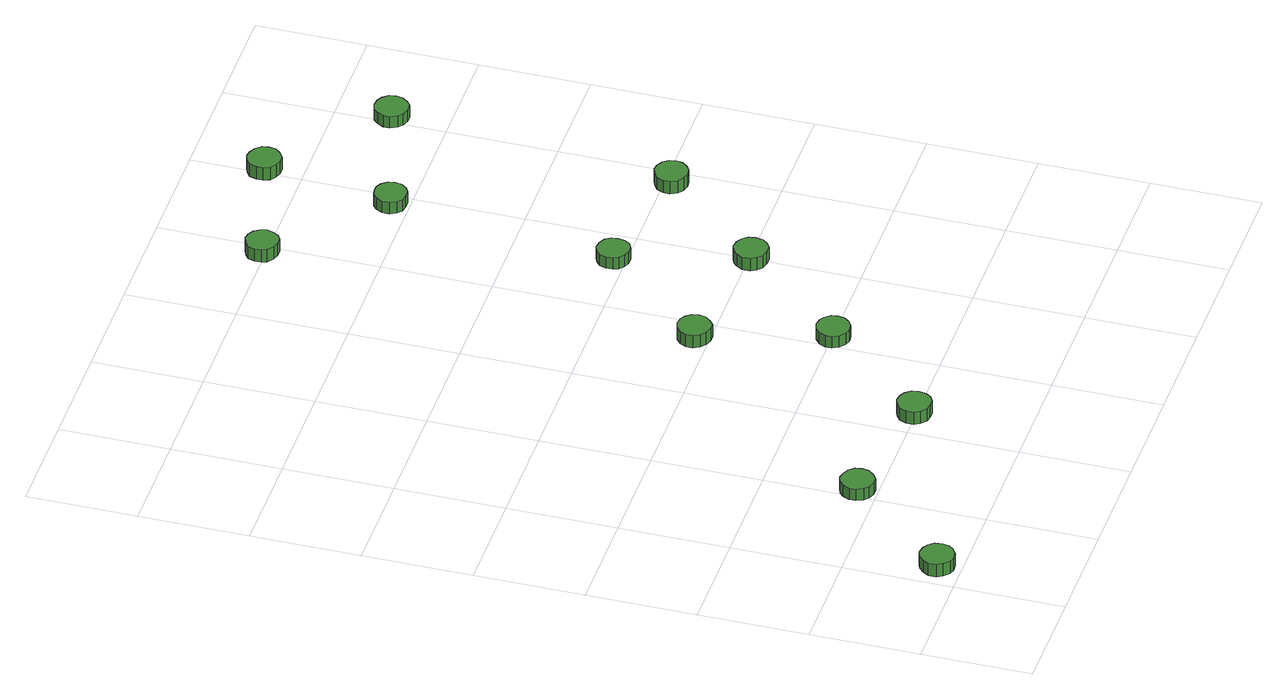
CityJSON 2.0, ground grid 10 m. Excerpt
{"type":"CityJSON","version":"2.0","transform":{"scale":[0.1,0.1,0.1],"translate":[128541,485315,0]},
"CityObjects":{
"tree1":{"type":"SolitaryVegetationObject","attributes":{"function":"something"},"geometry":[{"type":"MultiSurface","lod":"1","boundaries":[[[0,1,2,3,4,5,6,7,8,9,10,11,12,13,14]],[[15,16,17,18,19,20,21,22,23,24,25,26,27,28,29]],[[0,29,28,1]],[[1,28,27,2]],[[2,27,26,3]],[[3,26,25,4]],[[4,25,24,5]],[[5,24,23,6]],[[6,23,22,7]],[[7,22,21,8]],[[8,21,20,9]],[[9,20,19,10]],[[10,19,18,11]],[[11,18,17,12]],[[12,17,16,13]],[[13,16,15,14]],[[14,15,29,0]]]}]},
"tree2":{"type":"SolitaryVegetationObject","attributes":{"function":"something"},"geometry":[{"type":"MultiSurface","lod":"1","boundaries":[[[30,31,32,33,34,35,36,37,38,39,40,41,42,43,44]],[[45,46,47,48,49,50,51,52,53,54,55,56,57,58,59]],[[30,59,58,31]],[[31,58,57,32]],[[32,57,56,33]],[[33,56,55,34]],[[34,55,54,35]],[[35,54,53,36]],[[36,53,52,37]],[[37,52,51,38]],[[38,51,50,39]],[[39,50,49,40]],[[40,49,48,41]],[[41,48,47,42]],[[42,47,46,43]],[[43,46,45,44]],[[44,45,59,30]]]}]},
"tree3":{"type":"SolitaryVegetationObject","attributes":{"function":"something"},"geometry":[{"type":"MultiSurface","lod":"1","boundaries":[[[60,61,62,63,64,65,66,67,68,69,70,71,72,73,74]],[[75,76,77,78,79,80,81,82,83,84,85,86,87,88,89]],[[60,89,88,61]],[[61,88,87,62]],[[62,87,86,63]],[[63,86,85,64]],[[64,85,84,65]],[[65,84,83,66]],[[66,83,82,67]],[[67,82,81,68]],[[68,81,80,69]],[[69,80,79,70]],[[70,79,78,71]],[[71,78,77,72]],[[72,77,76,73]],[[73,76,75,74]],[[74,75,89,60]]]}]},
"tree4":{"type":"SolitaryVegetationObject","attributes":{"function":"something"},"geometry":[{"type":"MultiSurface","lod":"1","boundaries":[[[90,91,92,93,94,95,96,97,98,99,100,101,102,103,104]],[[105,106,107,108,109,110,111,112,113,114,115,116,117,118,119]],[[90,119,118,91]],[[91,118,117,92]],[[92,117,116,93]],[[93,116,115,94]],[[94,115,114,95]],[[95,114,113,96]],[[96,113,112,97]],[[97,112,111,98]],[[98,111,110,99]],[[99,110,109,100]],[[100,109,108,101]],[[101,108,107,102]],[[102,107,106,103]],[[103,106,105,104]],[[104,105,119,90]]]}]},
"tree5":{"type":"SolitaryVegetationObject","attributes":{"function":"something"},"geometry":[{"type":"MultiSurface","lod":"1","boundaries":[[[120,121,122,123,124,125,126,127,128,129,130,131,132,133,134]],[[135,136,137,138,139,140,141,142,143,144,145,146,147,148,149]],[[120,149,148,121]],[[121,148,147,122]],[[122,147,146,123]],[[123,146,145,124]],[[124,145,144,125]],[[125,144,143,126]],[[126,143,142,127]],[[127,142,141,128]],[[128,141,140,129]],[[129,140,139,130]],[[130,139,138,131]],[[131,138,137,132]],[[132,137,136,133]],[[133,136,135,134]],[[134,135,149,120]]]}]},
"tree6":{"type":"SolitaryVegetationObject","attributes":{"function":"something"},"geometry":[{"type":"MultiSurface","lod":"1","boundaries":[[[150,151,152,153,154,155,156,157,158,159,160,161,162,163,164]],[[165,166,167,168,169,170,171,172,173,174,175,176,177,178,179]],[[150,179,178,151]],[[151,178,177,152]],[[152,177,176,153]],[[153,176,175,154]],[[154,175,174,155]],[[155,174,173,156]],[[156,173,172,157]],[[157,172,171,158]],[[158,171,170,159]],[[159,170,169,160]],[[160,169,168,161]],[[161,168,167,162]],[[162,167,166,163]],[[163,166,165,164]],[[164,165,179,150]]]}]},
"tree7":{"type":"SolitaryVegetationObject","attributes":{"function":"something"},"geometry":[{"type":"MultiSurface","lod":"1","boundaries":[[[180,181,182,183,184,185,186,187,188,189,190,191,192,193,194]],[[195,196,197,198,199,200,201,202,203,204,205,206,207,208,209]],[[180,209,208,181]],[[181,208,207,182]],[[182,207,206,183]],[[183,206,205,184]],[[184,205,204,185]],[[185,204,203,186]],[[186,203,202,187]],[[187,202,201,188]],[[188,201,200,189]],[[189,200,199,190]],[[190,199,198,191]],[[191,198,197,192]],[[192,197,196,193]],[[193,196,195,194]],[[194,195,209,180]]]}]},
"tree8":{"type":"SolitaryVegetationObject","attributes":{"function":"something"},"geometry":[{"type":"MultiSurface","lod":"1","boundaries":[[[210,211,212,213,214,215,216,217,218,219,220,221,222,223,224]],[[225,226,227,228,229,230,231,232,233,234,235,236,237,238,239]],[[210,239,238,211]],[[211,238,237,212]],[[212,237,236,213]],[[213,236,235,214]],[[214,235,234,215]],[[215,234,233,216]],[[216,233,232,217]],[[217,232,231,218]],[[218,231,230,219]],[[219,230,229,220]],[[220,229,228,221]],[[221,228,227,222]],[[222,227,226,223]],[[223,226,225,224]],[[224,225,239,210]]]}]},
"tree9":{"type":"SolitaryVegetationObject","attributes":{"function":"something"},"geometry":[{"type":"MultiSurface","lod":"1","boundaries":[[[240,241,242,243,244,245,246,247,248,249,250,251,252,253,254]],[[255,256,257,258,259,260,261,262,263,264,265,266,267,268,269]],[[240,269,268,241]],[[241,268,267,242]],[[242,267,266,243]],[[243,266,265,244]],[[244,265,264,245]],[[245,264,263,246]],[[246,263,262,247]],[[247,262,261,248]],[[248,261,260,249]],[[249,260,259,250]],[[250,259,258,251]],[[251,258,257,252]],[[252,257,256,253]],[[253,256,255,254]],[[254,255,269,240]]]}]},
"tree10":{"type":"SolitaryVegetationObject","attributes":{"function":"something"},"geometry":[{"type":"MultiSurface","lod":"1","boundaries":[[[270,271,272,273,274,275,276,277,278,279,280,281,282,283,284]],[[285,286,287,288,289,290,291,292,293,294,295,296,297,298,299]],[[270,299,298,271]],[[271,298,297,272]],[[272,297,296,273]],[[273,296,295,274]],[[274,295,294,275]],[[275,294,293,276]],[[276,293,292,277]],[[277,292,291,278]],[[278,291,290,279]],[[279,290,289,280]],[[280,289,288,281]],[[281,288,287,282]],[[282,287,286,283]],[[283,286,285,284]],[[284,285,299,270]]]}]},
"tree11":{"type":"SolitaryVegetationObject","attributes":{"function":"something"},"geometry":[{"type":"MultiSurface","lod":"1","boundaries":[[[300,301,302,303,304,305,306,307,308,309,310,311,312,313,314]],[[315,316,317,318,319,320,321,322,323,324,325,326,327,328,329]],[[300,329,328,301]],[[301,328,327,302]],[[302,327,326,303]],[[303,326,325,304]],[[304,325,324,305]],[[305,324,323,306]],[[306,323,322,307]],[[307,322,321,308]],[[308,321,320,309]],[[309,320,319,310]],[[310,319,318,311]],[[311,318,317,312]],[[312,317,316,313]],[[313,316,315,314]],[[314,315,329,300]]]}]},
"tree12":{"type":"SolitaryVegetationObject","attributes":{"function":"something"},"geometry":[{"type":"MultiSurface","lod":"1","boundaries":[[[330,331,332,333,334,335,336,337,338,339,340,341,342,343,344]],[[345,346,347,348,349,350,351,352,353,354,355,356,357,358,359]],[[330,359,358,331]],[[331,358,357,332]],[[332,357,356,333]],[[333,356,355,334]],[[334,355,354,335]],[[335,354,353,336]],[[336,353,352,337]],[[337,352,351,338]],[[338,351,350,339]],[[339,350,349,340]],[[340,349,348,341]],[[341,348,347,342]],[[342,347,346,343]],[[343,346,345,344]],[[344,345,359,330]]]}]}
},
"vertices":[
[38,21,19],[37,28,19],[33,33,19],[28,36,19],[21,37,19],[16,35,19],[11,30,19],[8,25,19],[8,18,19],[11,13,19],[16,8,19],[21,6,19],[28,7,19],[33,10,19],[37,15,19],[37,15,6],[33,10,6],[28,7,6],[21,6,6],[16,8,6],[11,13,6],[8,18,6],[8,25,6],[11,30,6],[16,35,6],[21,37,6],[28,36,6],[33,33,6],[37,28,6],[38,21,6],
[124,118,17],[123,124,17],[119,129,17],[113,132,17],[107,133,17],[101,131,17],[97,127,17],[94,121,17],[94,115,17],[97,109,17],[101,105,17],[107,103,17],[113,103,17],[119,107,17],[123,112,17],[123,112,5],[119,107,5],[113,103,5],[107,103,5],[101,105,5],[97,109,5],[94,115,5],[94,121,5],[97,127,5],[101,131,5],[107,133,5],[113,132,5],[119,129,5],[123,124,5],[124,118,5],
[242,102,18],[241,108,18],[237,113,18],[232,116,18],[226,117,18],[220,115,18],[215,111,18],[212,105,18],[212,98,18],[215,93,18],[220,88,18],[226,87,18],[232,87,18],[237,90,18],[241,95,18],[241,95,5],[237,90,5],[232,87,5],[226,87,5],[220,88,5],[215,93,5],[212,98,5],[212,105,5],[215,111,5],[220,115,5],[226,117,5],[232,116,5],[237,113,5],[241,108,5],[242,102,5],
[327,199,17],[326,205,17],[322,210,17],[317,213,17],[311,214,17],[305,212,17],[300,208,17],[297,202,17],[297,196,17],[300,190,17],[305,186,17],[311,184,17],[317,185,17],[322,188,17],[326,193,17],[326,193,5],[322,188,5],[317,185,5],[311,184,5],[305,186,5],[300,190,5],[297,196,5],[297,202,5],[300,208,5],[305,212,5],[311,214,5],[317,213,5],[322,210,5],[326,205,5],[327,199,5],
[295,314,17],[294,320,17],[290,325,17],[285,328,17],[279,329,17],[273,327,17],[268,323,17],[265,317,17],[265,311,17],[268,305,17],[273,301,17],[279,299,17],[285,299,17],[290,303,17],[294,308,17],[294,308,4],[290,303,4],[285,299,4],[279,299,4],[273,301,4],[268,305,4],[265,311,4],[265,317,4],[268,323,4],[273,327,4],[279,329,4],[285,328,4],[290,325,4],[294,320,4],[295,314,4],
[413,298,18],[412,304,18],[408,309,18],[403,312,18],[396,313,18],[390,311,18],[386,307,18],[383,301,18],[383,294,18],[386,289,18],[390,285,18],[396,283,18],[403,283,18],[408,286,18],[412,291,18],[412,291,5],[408,286,5],[403,283,5],[396,283,5],[390,285,5],[386,289,5],[383,294,5],[383,301,5],[386,307,5],[390,311,5],[396,313,5],[403,312,5],[408,309,5],[412,304,5],[413,298,5],
[380,411,17],[379,417,17],[376,422,17],[370,425,17],[364,426,17],[359,424,17],[354,420,17],[352,414,17],[352,408,17],[354,403,17],[359,399,17],[364,397,17],[370,397,17],[376,400,17],[379,405,17],[379,405,5],[376,400,5],[370,397,5],[364,397,5],[359,399,5],[354,403,5],[352,408,5],[352,414,5],[354,420,5],[359,424,5],[364,426,5],[370,425,5],[376,422,5],[379,417,5],[380,411,5],
[306,703,18],[304,709,18],[301,714,18],[296,717,18],[290,718,18],[284,716,18],[279,712,18],[277,706,18],[277,700,18],[279,695,18],[284,691,18],[290,689,18],[296,689,18],[301,692,18],[304,697,18],[304,697,5],[301,692,5],[296,689,5],[290,689,5],[284,691,5],[279,695,5],[277,700,5],[277,706,5],[279,712,5],[284,716,5],[290,718,5],[296,717,5],[301,714,5],[304,709,5],[306,703,5],
[403,617,17],[402,623,17],[398,628,17],[393,631,17],[387,631,17],[381,630,17],[377,626,17],[374,620,17],[374,614,17],[377,608,17],[381,604,17],[387,603,17],[393,603,17],[398,606,17],[402,611,17],[402,611,5],[398,606,5],[393,603,5],[387,603,5],[381,604,5],[377,608,5],[374,614,5],[374,620,5],[377,626,5],[381,630,5],[387,631,5],[393,631,5],[398,628,5],[402,623,5],[403,617,5],
[499,394,18],[498,400,18],[494,405,18],[489,408,18],[483,409,18],[477,407,18],[472,403,18],[469,397,18],[469,391,18],[472,385,18],[477,381,18],[483,379,18],[489,380,18],[494,383,18],[498,388,18],[498,388,5],[494,383,5],[489,380,5],[483,379,5],[477,381,5],[472,385,5],[469,391,5],[469,397,5],[472,403,5],[477,407,5],[483,409,5],[489,408,5],[494,405,5],[498,400,5],[499,394,5],
[421,735,17],[420,741,17],[416,746,17],[410,749,17],[404,750,17],[398,748,17],[393,744,17],[391,738,17],[391,732,17],[393,726,17],[398,722,17],[404,720,17],[410,720,17],[416,724,17],[420,729,17],[420,729,4],[416,724,4],[410,720,4],[404,720,4],[398,722,4],[393,726,4],[391,732,4],[391,738,4],[393,744,4],[398,748,4],[404,750,4],[410,749,4],[416,746,4],[420,741,4],[421,735,4],
[519,650,19],[518,656,19],[514,661,19],[509,664,19],[502,665,19],[496,663,19],[492,659,19],[489,653,19],[489,647,19],[492,641,19],[496,637,19],[502,635,19],[509,635,19],[514,639,19],[518,644,19],[518,644,7],[514,639,7],[509,635,7],[502,635,7],[496,637,7],[492,641,7],[489,647,7],[489,653,7],[492,659,7],[496,663,7],[502,665,7],[509,664,7],[514,661,7],[518,656,7],[519,650,7]
]}
